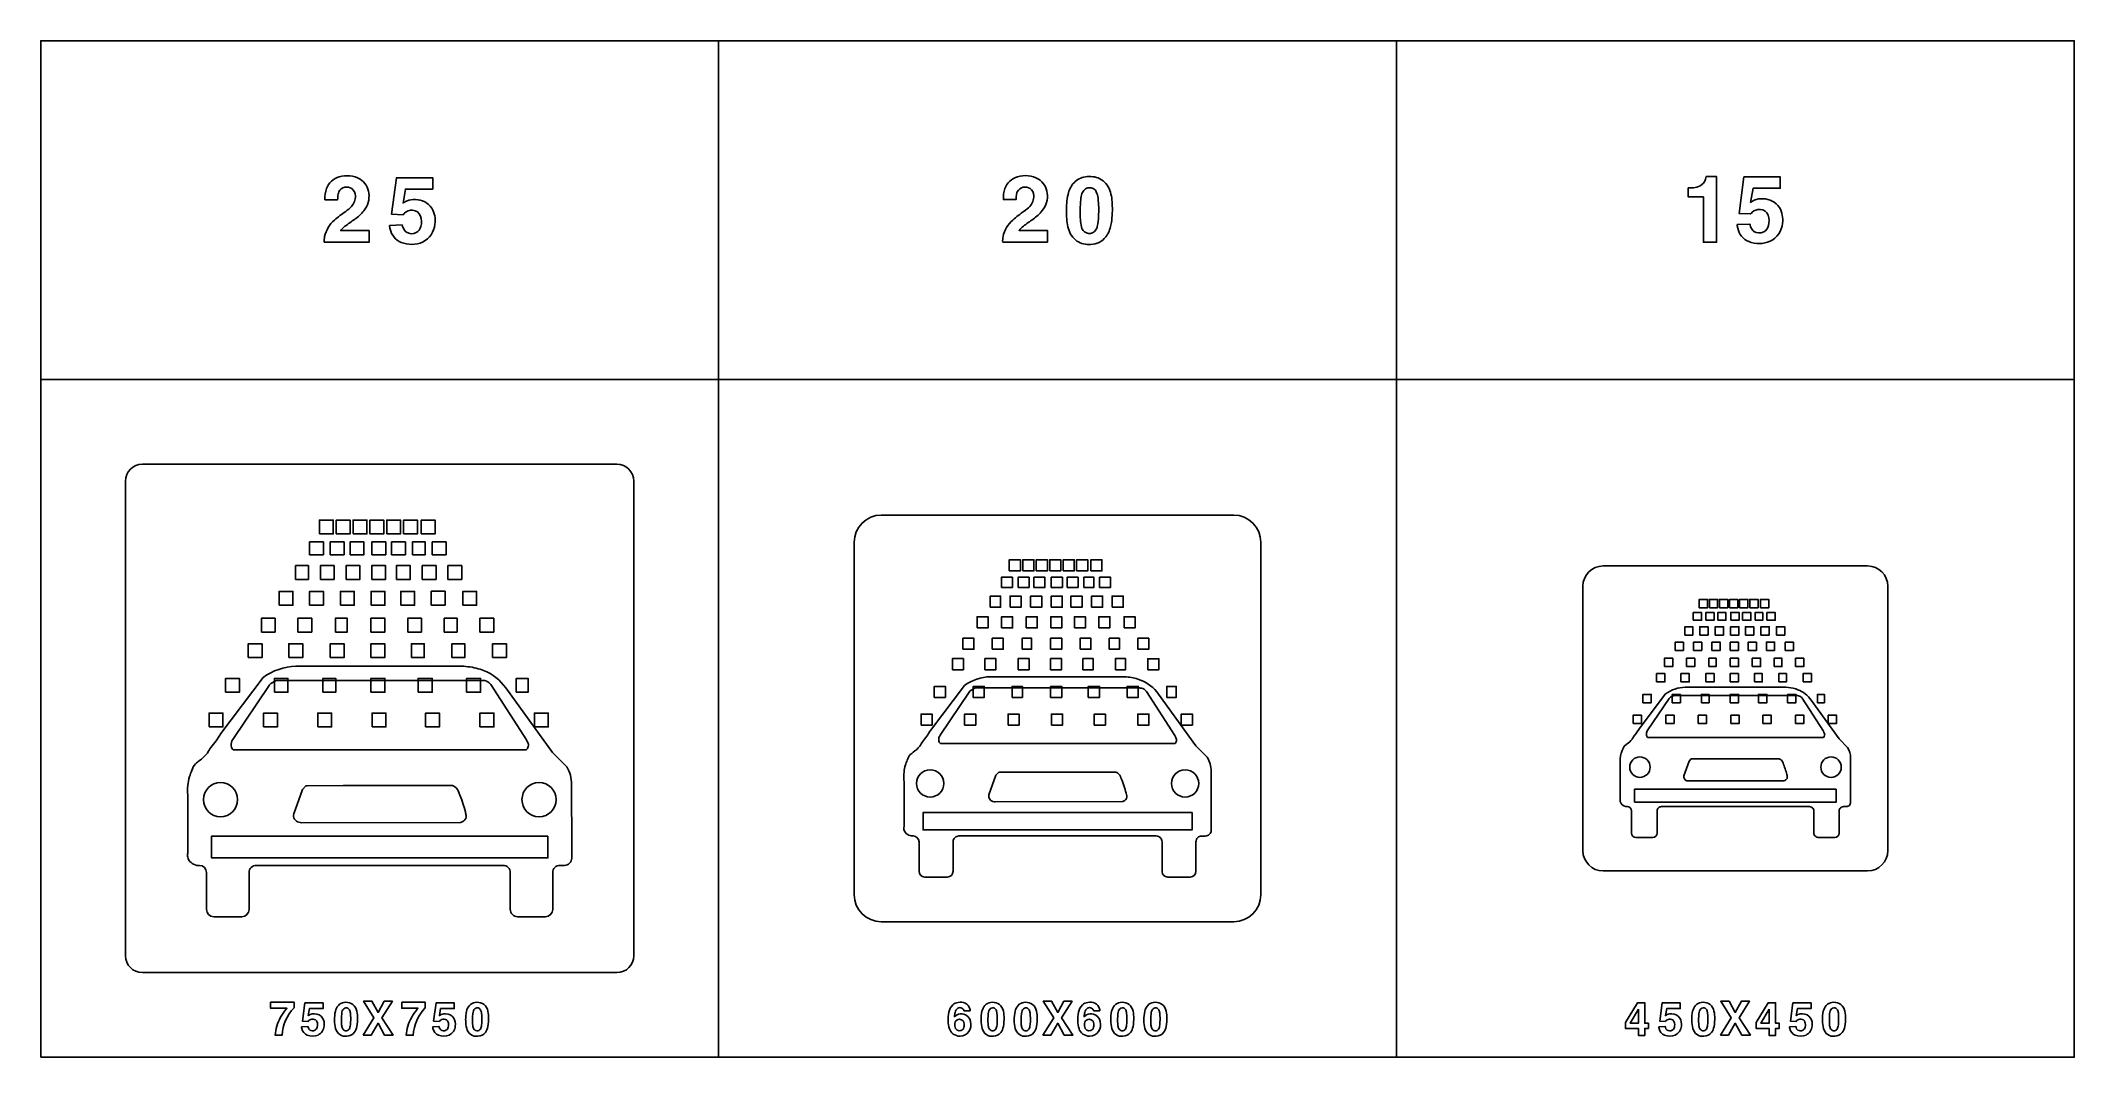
# Model space of a CAD drawing. Extents: x 0 to 3000, y 0 to 1500.
import ezdxf

# ---------------------------------------------------------------- set-up
doc = ezdxf.new("R2010")
doc.units = 0
doc.header["$MEASUREMENT"] = 0

msp = doc.modelspace()

# ---------------------------------------------------------------- linework, layer by layer
for points in [[(0.0003, 1000), (1000, 1000), (1000, 1500), (0.0003, 1500)], [(1000, 1000), (2000, 1000), (2000, 1500), (1000, 1500)], [(2000, 1000), (3000, 1000), (3000, 1500), (2000, 1500)], [(0.0001, 0.0001), (1000, 0.0001), (1000, 1000), (0.0001, 1000)], [(1000, 0.0001), (2000, 0.0001), (2000, 1000), (1000, 1000)], [(2000, 0.0001), (3000, 0.0001), (3000, 1000), (2000, 1000)], [(411.152, 772.18), (411.152, 792.574), (431.542, 792.574), (431.542, 772.18)], [(436.029, 772.18), (436.029, 792.574), (456.416, 792.574), (456.416, 772.18)], [(460.906, 772.18), (460.906, 792.574), (481.297, 792.574), (481.297, 772.18)], [(485.591, 772.18), (485.591, 792.574), (505.981, 792.574), (505.981, 772.18)], [(510.493, 772.18), (510.493, 792.574), (530.884, 792.574), (530.884, 772.18)], [(535.274, 772.18), (535.274, 792.574), (555.665, 792.574), (555.665, 772.18)], [(561.491, 772.18), (561.491, 792.574), (581.877, 792.574), (581.877, 772.18)], [(396.597, 741.565), (396.597, 760.509), (416.984, 760.509), (416.984, 741.565)], [(427.267, 741.532), (427.267, 760.476), (447.654, 760.476), (447.654, 741.532)], [(456.446, 741.574), (456.446, 760.518), (476.834, 760.518), (476.834, 741.574)], [(488.567, 741.596), (488.567, 760.539), (508.955, 760.539), (508.955, 741.596)], [(517.687, 741.541), (517.687, 760.484), (538.074, 760.484), (538.074, 741.541)], [(548.273, 741.541), (548.273, 760.484), (567.204, 760.484), (567.204, 741.541)], [(577.547, 741.563), (577.547, 760.506), (597.984, 760.506), (597.984, 741.563)], [(376.006, 705.088), (376.006, 725.623), (395.011, 725.623), (395.011, 705.088)], [(412.591, 705.117), (412.591, 725.652), (432.87, 725.652), (432.87, 705.117)], [(450.493, 705.117), (450.493, 725.652), (470.888, 725.652), (470.888, 705.117)], [(488.374, 705.112), (488.374, 725.647), (508.769, 725.647), (508.769, 705.112)], [(524.866, 705.062), (524.866, 725.597), (545.261, 725.597), (545.261, 705.062)], [(562.798, 705.062), (562.798, 725.597), (583.193, 725.597), (583.193, 705.062)], [(600.774, 705.062), (600.774, 725.597), (621.169, 725.597), (621.169, 705.062)], [(1428.92, 717.744), (1428.92, 734.059), (1445.23, 734.059), (1445.23, 717.744)], [(1448.82, 717.744), (1448.82, 734.059), (1465.13, 734.059), (1465.13, 717.744)], [(1468.73, 717.744), (1468.73, 734.059), (1485.04, 734.059), (1485.04, 717.744)], [(1488.47, 717.744), (1488.47, 734.059), (1504.79, 734.059), (1504.79, 717.744)], [(1508.39, 717.744), (1508.39, 734.059), (1524.71, 734.059), (1524.71, 717.744)], [(1528.22, 717.744), (1528.22, 734.059), (1544.53, 734.059), (1544.53, 717.744)], [(1549.19, 717.744), (1549.19, 734.059), (1565.5, 734.059), (1565.5, 717.744)], [(1417.28, 693.251), (1417.28, 708.406), (1433.59, 708.406), (1433.59, 693.251)], [(1441.81, 693.225), (1441.81, 708.38), (1458.12, 708.38), (1458.12, 693.225)], [(1465.16, 693.258), (1465.16, 708.413), (1481.47, 708.413), (1481.47, 693.258)], [(1490.85, 693.275), (1490.85, 708.43), (1507.16, 708.43), (1507.16, 693.275)], [(1514.15, 693.231), (1514.15, 708.386), (1530.46, 708.386), (1530.46, 693.231)], [(1538.62, 693.233), (1538.62, 708.387), (1553.76, 708.387), (1553.76, 693.233)], [(1562.04, 693.249), (1562.04, 708.404), (1578.39, 708.404), (1578.39, 693.249)], [(351.683, 667.107), (351.683, 687.462), (372.028, 687.462), (372.028, 667.107)], [(396.784, 667.107), (396.784, 687.462), (417.128, 687.462), (417.128, 667.107)], [(442.29, 667.107), (442.29, 687.462), (462.63, 687.462), (462.63, 667.107)], [(487.441, 667.107), (487.441, 687.462), (507.785, 687.462), (507.785, 667.107)], [(531.244, 667.107), (531.244, 687.462), (551.584, 687.462), (551.584, 667.107)], [(576.193, 667.27), (576.193, 687.625), (596.534, 687.625), (596.534, 667.27)], [(622.767, 667.107), (622.767, 687.462), (643.112, 687.462), (643.112, 667.107)], [(1400.8, 664.071), (1400.8, 680.499), (1416.01, 680.499), (1416.01, 664.071)], [(1430.07, 664.094), (1430.07, 680.522), (1446.3, 680.522), (1446.3, 664.094)], [(1460.4, 664.094), (1460.4, 680.522), (1476.71, 680.522), (1476.71, 664.094)], [(1490.7, 664.089), (1490.7, 680.517), (1507.02, 680.517), (1507.02, 664.089)], [(1519.89, 664.049), (1519.89, 680.477), (1536.21, 680.477), (1536.21, 664.049)], [(1550.24, 664.049), (1550.24, 680.477), (1566.55, 680.477), (1566.55, 664.049)], [(1580.62, 664.049), (1580.62, 680.477), (1596.94, 680.477), (1596.94, 664.049)], [(2446.69, 663.308), (2446.69, 675.544), (2458.93, 675.544), (2458.93, 663.308)], [(2461.62, 663.308), (2461.62, 675.544), (2473.85, 675.544), (2473.85, 663.308)], [(2476.54, 663.308), (2476.54, 675.544), (2488.78, 675.544), (2488.78, 663.308)], [(2491.35, 663.308), (2491.35, 675.544), (2503.59, 675.544), (2503.59, 663.308)], [(2506.3, 663.308), (2506.3, 675.544), (2518.53, 675.544), (2518.53, 663.308)], [(2521.16, 663.308), (2521.16, 675.544), (2533.4, 675.544), (2533.4, 663.308)], [(2536.89, 663.308), (2536.89, 675.544), (2549.13, 675.544), (2549.13, 663.308)], [(325.555, 627.505), (325.555, 647.86), (345.912, 647.86), (345.912, 627.505)], [(379.578, 627.505), (379.578, 647.86), (399.935, 647.86), (399.935, 627.505)], [(434.831, 627.505), (434.831, 647.86), (452.363, 647.86), (452.363, 627.505)], [(487.253, 627.505), (487.253, 647.86), (507.887, 647.86), (507.887, 627.505)], [(541.494, 627.505), (541.494, 647.86), (561.75, 647.86), (561.75, 627.505)], [(595.323, 627.505), (595.323, 647.86), (614.273, 647.86), (614.273, 627.505)], [(647.933, 627.505), (647.933, 647.86), (668.278, 647.86), (668.278, 627.505)], [(1381.35, 633.685), (1381.35, 649.969), (1397.62, 649.969), (1397.62, 633.685)], [(1417.43, 633.685), (1417.43, 649.969), (1433.7, 649.969), (1433.7, 633.685)], [(1453.83, 633.685), (1453.83, 649.969), (1470.1, 649.969), (1470.1, 633.685)], [(1489.95, 633.685), (1489.95, 649.969), (1506.23, 649.969), (1506.23, 633.685)], [(1525, 633.685), (1525, 649.969), (1541.27, 649.969), (1541.27, 633.685)], [(1560.95, 633.816), (1560.95, 650.1), (1577.23, 650.1), (1577.23, 633.816)], [(1598.21, 633.685), (1598.21, 649.969), (1614.49, 649.969), (1614.49, 633.685)], [(2425.6, 623.053), (2425.6, 635.374), (2437.01, 635.374), (2437.01, 623.053)], [(2437.96, 644.938), (2437.96, 656.305), (2450.19, 656.305), (2450.19, 644.938)], [(2447.55, 623.071), (2447.55, 635.392), (2459.72, 635.392), (2459.72, 623.071)], [(2456.36, 644.919), (2456.36, 656.285), (2468.59, 656.285), (2468.59, 644.919)], [(2470.3, 623.071), (2470.3, 635.392), (2482.53, 635.392), (2482.53, 623.071)], [(2473.87, 644.943), (2473.87, 656.309), (2486.1, 656.309), (2486.1, 644.943)], [(2493.02, 623.067), (2493.02, 635.388), (2505.26, 635.388), (2505.26, 623.067)], [(2493.14, 644.957), (2493.14, 656.323), (2505.37, 656.323), (2505.37, 644.957)], [(2510.61, 644.924), (2510.61, 656.29), (2522.84, 656.29), (2522.84, 644.924)], [(2514.92, 623.037), (2514.92, 635.358), (2527.16, 635.358), (2527.16, 623.037)], [(2528.96, 644.924), (2528.96, 656.291), (2540.32, 656.291), (2540.32, 644.924)], [(2537.68, 623.037), (2537.68, 635.358), (2549.92, 635.358), (2549.92, 623.037)], [(2546.53, 644.937), (2546.53, 656.303), (2558.79, 656.303), (2558.79, 644.937)], [(2560.46, 623.037), (2560.46, 635.358), (2572.7, 635.358), (2572.7, 623.037)], [(306.092, 589.795), (306.092, 610.266), (326.621, 610.266), (326.621, 589.795)], [(366.034, 589.795), (366.034, 610.266), (386.562, 610.266), (386.562, 589.795)], [(427.224, 589.795), (427.224, 610.266), (447.595, 610.266), (447.595, 589.795)], [(487.15, 589.837), (487.15, 610.308), (507.52, 610.308), (507.52, 589.837)], [(546.97, 589.837), (546.97, 610.308), (565.951, 610.308), (565.951, 589.837)], [(606.683, 589.837), (606.683, 610.308), (625.664, 610.308), (625.664, 589.837)], [(666.546, 589.764), (666.546, 610.235), (686.966, 610.235), (686.966, 589.764)], [(1360.44, 602.004), (1360.44, 618.288), (1376.73, 618.288), (1376.73, 602.004)], [(1403.66, 602.004), (1403.66, 618.288), (1419.95, 618.288), (1419.95, 602.004)], [(1447.86, 602.003), (1447.86, 618.287), (1461.89, 618.287), (1461.89, 602.003)], [(1489.8, 602.003), (1489.8, 618.287), (1506.31, 618.287), (1506.31, 602.003)], [(1533.2, 602.003), (1533.2, 618.287), (1549.4, 618.287), (1549.4, 602.003)], [(1576.26, 602.003), (1576.26, 618.287), (1591.42, 618.287), (1591.42, 602.003)], [(1618.35, 602.004), (1618.35, 618.288), (1634.62, 618.288), (1634.62, 602.004)], [(2411.01, 600.264), (2411.01, 612.477), (2423.22, 612.477), (2423.22, 600.264)], [(2438.07, 600.264), (2438.07, 612.477), (2450.28, 612.477), (2450.28, 600.264)], [(2465.37, 600.264), (2465.37, 612.477), (2477.58, 612.477), (2477.58, 600.264)], [(2492.46, 600.264), (2492.46, 612.477), (2504.67, 612.477), (2504.67, 600.264)], [(2518.75, 600.264), (2518.75, 612.477), (2530.95, 612.477), (2530.95, 600.264)], [(2545.72, 600.362), (2545.72, 612.575), (2557.92, 612.575), (2557.92, 600.362)], [(2573.66, 600.264), (2573.66, 612.477), (2585.87, 612.477), (2585.87, 600.264)], [(1344.87, 571.835), (1344.87, 588.212), (1361.3, 588.212), (1361.3, 571.835)], [(1392.83, 571.835), (1392.83, 588.212), (1409.25, 588.212), (1409.25, 571.835)], [(1441.78, 571.835), (1441.78, 588.212), (1458.07, 588.212), (1458.07, 571.835)], [(1489.72, 571.868), (1489.72, 588.245), (1506.02, 588.245), (1506.02, 571.868)], [(1537.57, 571.868), (1537.57, 588.245), (1552.76, 588.245), (1552.76, 571.868)], [(1585.35, 571.868), (1585.35, 588.245), (1600.53, 588.245), (1600.53, 571.868)], [(1633.24, 571.81), (1633.24, 588.187), (1649.57, 588.187), (1649.57, 571.81)], [(2395.33, 576.503), (2395.33, 588.716), (2407.55, 588.716), (2407.55, 576.503)], [(2427.75, 576.503), (2427.75, 588.716), (2439.96, 588.716), (2439.96, 576.503)], [(2460.9, 576.503), (2460.9, 588.716), (2471.42, 588.716), (2471.42, 576.503)], [(2492.35, 576.503), (2492.35, 588.716), (2504.73, 588.716), (2504.73, 576.503)], [(2524.9, 576.503), (2524.9, 588.716), (2537.05, 588.716), (2537.05, 576.503)], [(2557.19, 576.503), (2557.19, 588.716), (2568.56, 588.716), (2568.56, 576.503)], [(2588.76, 576.503), (2588.76, 588.716), (2600.97, 588.716), (2600.97, 576.503)], [(272.77, 538.638), (272.77, 559.028), (293.242, 559.028), (293.242, 538.638)], [(344.733, 538.638), (344.733, 559.028), (364.815, 559.028), (364.815, 538.638)], [(416.284, 538.638), (416.284, 559.028), (435.23, 559.028), (435.23, 538.638)], [(487.199, 538.638), (487.199, 559.028), (507.942, 559.028), (507.942, 538.638)], [(556.816, 538.749), (556.816, 559.139), (577.559, 559.139), (577.559, 538.749)], [(628.25, 538.749), (628.25, 559.139), (648.993, 559.139), (648.993, 538.749)], [(701.491, 538.749), (701.491, 559.139), (718.979, 559.139), (718.979, 538.749)], [(1318.22, 530.909), (1318.22, 547.221), (1334.59, 547.221), (1334.59, 530.909)], [(1375.79, 530.909), (1375.79, 547.221), (1391.85, 547.221), (1391.85, 530.909)], [(1433.03, 530.909), (1433.03, 547.221), (1448.18, 547.221), (1448.18, 530.909)], [(1489.76, 530.909), (1489.76, 547.221), (1506.35, 547.221), (1506.35, 530.909)], [(1545.45, 530.997), (1545.45, 547.31), (1562.05, 547.31), (1562.05, 530.997)], [(1602.6, 530.997), (1602.6, 547.31), (1619.19, 547.31), (1619.19, 530.997)], [(1661.19, 530.997), (1661.19, 547.31), (1675.18, 547.31), (1675.18, 530.997)], [(2383.66, 553.877), (2383.66, 566.16), (2395.97, 566.16), (2395.97, 553.877)], [(2419.62, 553.877), (2419.62, 566.16), (2431.94, 566.16), (2431.94, 553.877)], [(2456.33, 553.877), (2456.33, 566.16), (2468.56, 566.16), (2468.56, 553.877)], [(2492.29, 553.901), (2492.29, 566.184), (2504.51, 566.184), (2504.51, 553.901)], [(2528.18, 553.901), (2528.18, 566.184), (2539.57, 566.184), (2539.57, 553.901)], [(2564.01, 553.901), (2564.01, 566.184), (2575.4, 566.184), (2575.4, 553.901)], [(2599.93, 553.857), (2599.93, 566.14), (2612.18, 566.14), (2612.18, 553.857)], [(2363.66, 523.181), (2363.66, 535.416), (2375.95, 535.416), (2375.95, 523.181)], [(2406.84, 523.181), (2406.84, 535.416), (2418.89, 535.416), (2418.89, 523.181)], [(2449.77, 523.181), (2449.77, 535.416), (2461.14, 535.416), (2461.14, 523.181)], [(2492.32, 523.181), (2492.32, 535.416), (2504.77, 535.416), (2504.77, 523.181)], [(2534.09, 523.248), (2534.09, 535.482), (2546.54, 535.482), (2546.54, 523.248)], [(2576.95, 523.248), (2576.95, 535.482), (2589.4, 535.482), (2589.4, 523.248)], [(2620.89, 523.248), (2620.89, 535.482), (2631.39, 535.482), (2631.39, 523.248)], [(248.395, 487.608), (248.395, 507.999), (268.867, 507.999), (268.867, 487.608)], [(328.762, 487.608), (328.762, 507.999), (349.234, 507.999), (349.234, 487.608)], [(408.733, 487.608), (408.733, 507.999), (429.205, 507.999), (429.205, 487.608)], [(488.893, 487.608), (488.893, 507.999), (509.365, 507.999), (509.365, 487.608)], [(567.737, 487.608), (567.737, 507.999), (588.209, 507.999), (588.209, 487.608)], [(648.059, 487.608), (648.059, 507.999), (668.531, 507.999), (668.531, 487.608)], [(728.278, 487.608), (728.278, 507.999), (748.75, 507.999), (748.75, 487.608)], [(1298.72, 490.085), (1298.72, 506.398), (1315.09, 506.398), (1315.09, 490.085)], [(1363.01, 490.085), (1363.01, 506.398), (1379.39, 506.398), (1379.39, 490.085)], [(1426.99, 490.085), (1426.99, 506.398), (1443.36, 506.398), (1443.36, 490.085)], [(1491.12, 490.085), (1491.12, 506.398), (1507.49, 506.398), (1507.49, 490.085)], [(1554.19, 490.085), (1554.19, 506.398), (1570.57, 506.398), (1570.57, 490.085)], [(1618.45, 490.085), (1618.45, 506.398), (1634.83, 506.398), (1634.83, 490.085)], [(1682.62, 490.085), (1682.62, 506.398), (1699, 506.398), (1699, 490.085)], [(2349.04, 492.564), (2349.04, 504.799), (2361.32, 504.799), (2361.32, 492.564)], [(2397.26, 492.564), (2397.26, 504.799), (2409.54, 504.799), (2409.54, 492.564)], [(2445.24, 492.564), (2445.24, 504.799), (2457.52, 504.799), (2457.52, 492.564)], [(2493.34, 492.564), (2493.34, 504.799), (2505.62, 504.799), (2505.62, 492.564)], [(2540.64, 492.564), (2540.64, 504.799), (2552.93, 504.799), (2552.93, 492.564)], [(2588.84, 492.564), (2588.84, 504.799), (2601.12, 504.799), (2601.12, 492.564)], [(2636.97, 492.564), (2636.97, 504.799), (2649.25, 504.799), (2649.25, 492.564)], [(2648.9, 395.826), (2648.9, 376.565), (2351.23, 376.565), (2351.23, 395.826)], [(1698.53, 361.101), (1698.53, 335.42), (1301.64, 335.42), (1301.64, 361.101)], [(748.158, 326.377), (748.158, 294.275), (252.053, 294.275), (252.053, 326.377)], [(475.714, 32.7948), (491.716, 58.3477), (476.393, 82.7948), (488.628, 82.7948), (497.632, 66.2466), (506.826, 82.7948), (518.848, 82.7948), (503.335, 58.3477), (519.93, 32.7948), (507.277, 32.7948), (497.632, 50.2908), (487.625, 32.7948)], [(1478.42, 32.7948), (1494.42, 58.3477), (1479.1, 82.7948), (1491.33, 82.7948), (1500.34, 66.2466), (1509.53, 82.7948), (1521.55, 82.7948), (1506.04, 58.3477), (1522.64, 32.7948), (1509.98, 32.7948), (1500.34, 50.2908), (1490.33, 32.7948)], [(2337.67, 51.2623), (2355.75, 80.5514), (2366.36, 80.5514), (2366.36, 50.3066), (2371.76, 50.3066), (2371.76, 42.7), (2366.36, 42.7), (2366.36, 32.2497), (2356.86, 32.2497), (2356.86, 42.7), (2337.67, 42.7)], [(2356.86, 70.82), (2344.86, 50.3066), (2356.86, 50.3066)], [(2477.84, 32.7948), (2493.84, 58.3477), (2478.52, 82.7948), (2490.76, 82.7948), (2499.76, 66.2466), (2508.95, 82.7948), (2520.98, 82.7948), (2505.46, 58.3477), (2522.06, 32.7948), (2509.41, 32.7948), (2499.76, 50.2908), (2489.75, 32.7948)], [(2530.52, 51.2624), (2548.6, 80.5515), (2559.21, 80.5515), (2559.21, 50.3066), (2564.61, 50.3066), (2564.61, 42.7), (2559.21, 42.7), (2559.21, 32.2498), (2549.71, 32.2498), (2549.71, 42.7), (2530.52, 42.7)], [(2549.71, 70.8201), (2537.71, 50.3066), (2549.71, 50.3066)]]:
    msp.add_lwpolyline(points, close=True)
for points in [[(418.422, 1202.63, -0.0640343), (418.928, 1211.01, -0.161687), (433.256, 1235.22, -0.0283718), (449.985, 1248.18, 0.0545111), (458.342, 1255.35, 0.192461), (464.329, 1271.16, 0.234238), (458.895, 1281.72, 0.196223), (448.769, 1283.63, 0.252425), (440.001, 1276.76, 0.0856617), (438.343, 1269.95, 0.0202329), (438.058, 1265.27), (419.402, 1265.27, -0.0983795), (421.819, 1281.8, -0.245047), (440.286, 1299.05, -0.207102), (471.075, 1295.71, -0.233443), (484.06, 1274.78, -0.20961), (476.793, 1249.11, -0.0785124), (463.223, 1236.52, 0.0107372), (448.895, 1226.2, 0.0665092), (442.545, 1219.79), (484.344, 1219.79), (484.344, 1202.63)], [(514.481, 1227.42), (533.264, 1228.13, 0.0452719), (535.823, 1221.64, 0.0567733), (537.719, 1218.89, 0.070207), (539.488, 1217.5, 0.264984), (553.895, 1216.74, 0.20748), (560.862, 1225.98, 0.147389), (560.404, 1241.2, 0.308532), (548.651, 1249.76, 0.215743), (536.74, 1245.67, 0.028781), (534.591, 1243.17), (517.546, 1243.98), (524.67, 1297.85), (578.286, 1297.85), (578.286, 1281.1), (538.114, 1281.1), (534.528, 1260.29, -0.0211252), (539.694, 1263.31, -0.121371), (553.026, 1265.65, -0.244671), (576.943, 1252.87, -0.173069), (581.572, 1229.22, -0.256779), (563.5, 1202.82, -0.199585), (531.684, 1202.4, -0.245625), (515.571, 1221.95, -0.0170062)], [(1419.16, 1202.77, -0.0640343), (1419.66, 1211.15, -0.161687), (1433.99, 1235.37, -0.0283718), (1450.72, 1248.32, 0.0545111), (1459.08, 1255.49, 0.192461), (1465.07, 1271.31, 0.234238), (1459.63, 1281.86, 0.196223), (1449.5, 1283.77, 0.252425), (1440.74, 1276.9, 0.0856617), (1439.08, 1270.09, 0.0202329), (1438.79, 1265.41), (1420.14, 1265.41, -0.0983795), (1422.55, 1281.94, -0.245047), (1441.02, 1299.19, -0.207102), (1471.81, 1295.86, -0.233443), (1484.8, 1274.92, -0.20961), (1477.53, 1249.25, -0.0785124), (1463.96, 1236.66, 0.0107372), (1449.63, 1226.34, 0.0665092), (1443.28, 1219.93), (1485.08, 1219.93), (1485.08, 1202.77)], [(1513.14, 1247.83, -0.0563084), (1515.56, 1272.96, -0.130301), (1524.44, 1290.48, -0.174843), (1541.17, 1299.05, -0.147552), (1562.41, 1296.39, -0.192146), (1577.14, 1279.13, -0.0833996), (1580.83, 1256.31, -0.0545507), (1578.83, 1228, -0.116773), (1571.2, 1210.37, -0.221099), (1549.25, 1199.3, -0.162564), (1528.67, 1204.31, -0.174743), (1516.16, 1222.47, -0.0640867), (1513.17, 1245.95)], [(2430.38, 1282.79), (2435.62, 1282.79, 0.0261527), (2438.02, 1283.06, 0.0824327), (2447.96, 1285.95, 0.211118), (2455.97, 1295.44, 0.0230957), (2457.03, 1299.41), (2472.27, 1299.41), (2472.27, 1202.61), (2452.82, 1202.61), (2452.82, 1269.42), (2430.38, 1269.42)], [(2502.41, 1228.59), (2521.19, 1229.3, 0.0452719), (2523.75, 1222.8, 0.0567733), (2525.65, 1220.06, 0.070207), (2527.41, 1218.67, 0.264984), (2541.82, 1217.91, 0.20748), (2548.79, 1227.15, 0.147389), (2548.33, 1242.36, 0.308532), (2536.58, 1250.92, 0.215743), (2524.67, 1246.83, 0.028781), (2522.52, 1244.34), (2505.47, 1245.14), (2512.6, 1299.01), (2566.21, 1299.01), (2566.21, 1282.27), (2526.04, 1282.27), (2522.45, 1261.46, -0.0211252), (2527.62, 1264.48, -0.121371), (2540.95, 1266.82, -0.244671), (2564.87, 1254.04, -0.173069), (2569.5, 1230.39, -0.256779), (2551.43, 1203.99, -0.199585), (2519.61, 1203.56, -0.245625), (2503.5, 1223.12, -0.0170062)], [(1533.69, 1235.62, 0.0124589), (1533.9, 1233.09, 0.0668192), (1536.14, 1222.93, 0.615362), (1556.51, 1220.69, 0.0726881), (1558.69, 1225.9, 0.0588562), (1560.57, 1240.82, 0.0389037), (1559.92, 1267.61, 0.084671), (1557.28, 1276.95, 0.156013), (1552.7, 1281.81, 0.143208), (1546.41, 1283, 0.172584), (1540.11, 1280.52, 0.132565), (1536.13, 1274.29, 0.0498315), (1534.31, 1265.6, 0.0368731)], [(150, 125), (850, 125, 0.414213), (875, 150), (875, 850, 0.414213), (850, 875), (150, 875, 0.414213), (125, 850), (125, 150, 0.414213)], [(1240, 200), (1760, 200, 0.414213), (1800, 240), (1800, 760, 0.414213), (1760, 800), (1240, 800, 0.414213), (1200, 760), (1200, 240, 0.414213)], [(2305, 275), (2695, 275, 0.414213), (2725, 305), (2725, 695, 0.414213), (2695, 725), (2305, 725, 0.414213), (2275, 695), (2275, 305, 0.414213)], [(744.621, 207.426), (717.279, 207.426), (708.364, 207.426), (703.459, 207.426, -0.414604), (692.732, 218.371), (692.732, 232.176), (692.732, 235.841), (692.732, 263.473), (692.741, 272.498, 0.414527), (682.014, 283.214), (321.709, 283.219), (318.197, 283.219, 0.414362), (307.482, 272.505), (307.482, 218.12, -0.413821), (296.785, 207.426), (255.368, 207.426, -0.413794), (244.675, 218.12), (244.675, 265.455), (244.653, 272.526, 0.413544), (233.939, 283.219), (230.189, 283.219, -0.284457), (216.859, 295.433, -0.0674149), (216.964, 301.219), (217.01, 347.141, 0.00587343), (216.922, 387.212, -0.0900184), (219.475, 414.383, 0.00982742), (222.752, 422.976, -0.106661), (228.557, 433.219, -0.0215588), (233.872, 437.569, 0.07943), (245.892, 448.927, -0.0192835), (251.124, 457.005, 0.026277), (265.906, 477.79), (328.309, 560.57, -0.149666), (376.414, 576.919), (624.152, 576.897, -0.0606492), (648.239, 572.505, -0.150635), (682.951, 549.083), (686.421, 544.926), (754.813, 449.698), (775.973, 428.612, -0.139959), (783.214, 402.576), (783.352, 307.488), (783.36, 293.863, -0.415333), (772.6, 283.15), (766.075, 283.178, 0.415885), (755.314, 272.451), (755.335, 218.12, -0.413884)], [(284.161, 453.501, -0.220734), (281.1, 459.62, -0.157469), (283.35, 469.171), (337.045, 548.708, -0.111473), (340.522, 551.982), (345.162, 554.709, -0.133356), (350.452, 556.156), (643.961, 556.153), (646.188, 556.164), (651.181, 556.187), (652.491, 556.073, -0.196128), (661.839, 552.387, -0.0128386), (664.257, 549.94), (716.52, 468.342, -0.0174061), (719.12, 463.255, -0.170914), (719.288, 458.581, -0.150275), (716.367, 453.501)], [(1695.7, 265.941), (1673.82, 265.941), (1666.69, 265.941), (1662.77, 265.941, -0.414604), (1654.19, 274.697), (1654.19, 285.741), (1654.19, 288.672), (1654.19, 310.778), (1654.19, 317.998, 0.414527), (1645.61, 326.571), (1357.37, 326.575), (1354.56, 326.575, 0.414362), (1345.99, 318.004), (1345.99, 274.496, -0.413821), (1337.43, 265.941), (1304.29, 265.941, -0.413794), (1295.74, 274.496), (1295.74, 312.364), (1295.72, 318.021, 0.413544), (1287.15, 326.575), (1284.15, 326.575, -0.284457), (1273.49, 336.346, -0.0674149), (1273.57, 340.975), (1273.61, 377.713, 0.00587343), (1273.54, 409.769, -0.0900184), (1275.58, 431.507, 0.00982742), (1278.2, 438.381, -0.106661), (1282.85, 446.575, -0.0215588), (1287.1, 450.055, 0.07943), (1296.71, 459.141, -0.0192835), (1300.9, 465.604, 0.026277), (1312.73, 482.232), (1362.65, 548.456, -0.149666), (1401.13, 561.536), (1599.32, 561.518, -0.0606492), (1618.59, 558.004, -0.150635), (1646.36, 539.267), (1649.14, 535.941), (1703.85, 459.758), (1720.78, 442.89, -0.139959), (1726.57, 422.061), (1726.68, 345.99), (1726.69, 335.091, -0.415333), (1718.08, 326.52), (1712.86, 326.543, 0.415885), (1704.25, 317.96), (1704.27, 274.496, -0.413884)], [(1327.33, 462.8, -0.220734), (1324.88, 467.696, -0.157469), (1326.68, 475.336), (1369.64, 538.967, -0.111473), (1372.42, 541.586), (1376.13, 543.767, -0.133356), (1380.36, 544.925), (1615.17, 544.922), (1616.95, 544.931), (1620.95, 544.95), (1621.99, 544.858, -0.196128), (1629.47, 541.909, -0.0128386), (1631.41, 539.952), (1673.22, 474.673, -0.0174061), (1675.3, 470.604, -0.170914), (1675.43, 466.865, -0.150275), (1673.09, 462.8)], [(2646.77, 324.456), (2630.37, 324.456), (2625.02, 324.456), (2622.08, 324.456, -0.414604), (2615.64, 331.023), (2615.64, 339.306), (2615.64, 341.504), (2615.64, 358.084), (2615.64, 363.499, 0.414527), (2609.21, 369.928), (2393.03, 369.932), (2390.92, 369.932, 0.414362), (2384.49, 363.503), (2384.49, 330.872, -0.413821), (2378.07, 324.456), (2353.22, 324.456, -0.413794), (2346.8, 330.872), (2346.8, 359.273), (2346.79, 363.516, 0.413544), (2340.36, 369.932), (2338.11, 369.932, -0.284457), (2330.12, 377.26, -0.0674149), (2330.18, 380.731), (2330.21, 408.285, 0.00587343), (2330.15, 432.327, -0.0900184), (2331.69, 448.63, 0.00982742), (2333.65, 453.786, -0.106661), (2337.13, 459.932, -0.0215588), (2340.32, 462.541, 0.07943), (2347.54, 469.356, -0.0192835), (2350.67, 474.203, 0.026277), (2359.54, 486.674), (2396.99, 536.342, -0.149666), (2425.85, 546.152), (2574.49, 546.138, -0.0606492), (2588.94, 543.503, -0.150635), (2609.77, 529.45), (2611.85, 526.956), (2652.89, 469.819), (2665.58, 457.167, -0.139959), (2669.93, 441.546), (2670.01, 384.493), (2670.02, 376.318, -0.415333), (2663.56, 369.89), (2659.65, 369.907, 0.415885), (2653.19, 363.47), (2653.2, 330.872, -0.413884)], [(2370.5, 472.1, -0.220734), (2368.66, 475.772, -0.157469), (2370.01, 481.502), (2402.23, 529.225, -0.111473), (2404.31, 531.189), (2407.1, 532.825, -0.133356), (2410.27, 533.693), (2586.38, 533.692), (2587.71, 533.698), (2590.71, 533.712), (2591.49, 533.644, -0.196128), (2597.1, 531.432, -0.0128386), (2598.55, 529.964), (2629.91, 481.005, -0.0174061), (2631.47, 477.953, -0.170914), (2631.57, 475.148, -0.150275), (2629.82, 472.1)], [(1292.12, 404.191, -1), (1332.41, 404.191, -1)], [(1586, 420.774, -0.0514187), (1588.82, 419.375, -0.142173), (1593.67, 412.414, -0.0308627), (1601.28, 389.586, -0.0119384), (1602.1, 385.611, -0.286825), (1599.21, 379.133, -0.0878665), (1595.52, 377.255), (1408.22, 376.961, -0.0307181), (1404.74, 377.473, -0.410912), (1398.62, 387.346), (1409.12, 416.132), (1412.74, 420.293), (1414.37, 420.534), (1457.09, 420.774)], [(1668.02, 404.19, -1), (1708.31, 404.19, -1)], [(2344.09, 428.143, -1), (2374.3, 428.143, -1)], [(2564.5, 440.581, -0.0514187), (2566.61, 439.531, -0.142173), (2570.25, 434.311, -0.0308627), (2575.96, 417.19, -0.0119384), (2576.58, 414.208, -0.286825), (2574.41, 409.35, -0.0878665), (2571.64, 407.941), (2431.17, 407.721, -0.0307181), (2428.56, 408.105, -0.410912), (2423.97, 415.509), (2431.84, 437.099), (2434.56, 440.22), (2435.78, 440.4), (2467.82, 440.581)], [(2626.02, 428.143, -1), (2656.23, 428.143, -1)], [(240.15, 380.239, -1), (290.507, 380.239, -1)], [(607.5, 400.968, -0.0514187), (611.023, 399.218, -0.142173), (617.088, 390.518, -0.0308627), (626.605, 361.983, -0.0119384), (627.626, 357.014, -0.286825), (624.018, 348.917, -0.0878665), (619.394, 346.569), (385.278, 346.201, -0.0307181), (380.926, 346.842, -0.410912), (373.275, 359.182), (386.4, 395.165), (390.928, 400.366), (392.959, 400.667), (446.358, 400.968)], [(710.026, 380.238, -1), (760.383, 380.238, -1)], [(339.22, 81.2071), (373.8, 81.2071), (373.801, 73.2766, 0.17337), (356.068, 32.5973), (345.958, 32.5972, -0.0554097), (348.225, 45.8042, -0.10295), (362.158, 71.0649), (363.295, 72.4788), (339.22, 72.4788)], [(384.699, 45.1881), (394.091, 45.5436, 0.0452719), (395.371, 42.2971, 0.0567733), (396.318, 40.9227, 0.070207), (397.203, 40.2276, 0.264984), (404.407, 39.8485, 0.20748), (407.89, 44.4693, 0.147389), (407.661, 52.0759, 0.308532), (401.784, 56.3572, 0.215743), (395.829, 54.3113, 0.028781), (394.754, 53.0633), (386.232, 53.4662), (389.794, 80.4014), (416.602, 80.4014), (416.602, 72.0285), (396.516, 72.0285), (394.723, 61.6258, -0.0211252), (397.306, 63.1344, -0.121371), (403.972, 64.3034, -0.244671), (415.931, 57.9133, -0.173069), (418.245, 46.0886, -0.256779), (409.209, 32.8895, -0.199585), (393.301, 32.6763, -0.245625), (385.244, 42.4551, -0.0170062)], [(433.509, 55.3224, -0.0563084), (434.717, 67.8895, -0.130301), (439.156, 76.6494, -0.174843), (447.521, 80.9307, -0.147552), (458.145, 79.6036, -0.192146), (465.506, 70.9701, -0.0833996), (467.355, 59.5641, -0.0545507), (466.351, 45.4093, -0.116773), (462.536, 36.5941, -0.221099), (451.565, 31.057, -0.162564), (441.273, 33.561, -0.174743), (435.018, 42.6447, -0.0640867), (433.525, 54.3824)], [(443.785, 49.2166, 0.0124589), (443.888, 47.9527, 0.0668192), (445.009, 42.8737, 0.615362), (455.191, 41.7521, 0.0726881), (456.281, 44.3587, 0.0588562), (457.221, 51.8153, 0.0389037), (456.897, 65.2118, 0.084671), (455.578, 69.8801, 0.156013), (453.287, 72.3129, 0.143208), (450.143, 72.9053, 0.172584), (446.992, 71.6653, 0.132565), (445.001, 68.553, 0.0498315), (444.093, 64.2086, 0.0368731)], [(532.649, 81.2071), (567.229, 81.2071), (567.229, 73.2766, 0.17337), (549.497, 32.5973), (539.387, 32.5973, -0.0554097), (541.654, 45.8042, -0.10295), (555.587, 71.065), (556.724, 72.4788), (532.649, 72.4788)], [(578.128, 45.1882), (587.52, 45.5436, 0.0452719), (588.799, 42.2972, 0.0567733), (589.747, 40.9228, 0.070207), (590.632, 40.2277, 0.264984), (597.835, 39.8485, 0.20748), (601.319, 44.4694, 0.147389), (601.09, 52.076, 0.308532), (595.213, 56.3573, 0.215743), (589.258, 54.3114, 0.028781), (588.183, 53.0634), (579.661, 53.4662), (583.223, 80.4014), (610.031, 80.4014), (610.031, 72.0287), (589.945, 72.0287), (588.152, 61.6258, -0.0211252), (590.735, 63.1345, -0.121371), (597.401, 64.3035, -0.244671), (609.36, 57.9133, -0.173069), (611.674, 46.0887, -0.256779), (602.638, 32.8896, -0.199585), (586.73, 32.6763, -0.245625), (578.673, 42.4552, -0.0170062)], [(626.938, 55.3179, -0.0563084), (628.146, 67.8851, -0.130301), (632.585, 76.6449, -0.174843), (640.95, 80.9261, -0.147552), (651.574, 79.5992, -0.192146), (658.935, 70.9656, -0.0833996), (660.783, 59.5596, -0.0545507), (659.78, 45.4048, -0.116773), (655.965, 36.5896, -0.221099), (644.994, 31.0525, -0.162564), (634.702, 33.5565, -0.174743), (628.446, 42.6402, -0.0640867), (626.954, 54.3779)], [(637.214, 49.2121, 0.0124589), (637.317, 47.9482, 0.0668192), (638.438, 42.8692, 0.615362), (648.62, 41.7476, 0.0726881), (649.71, 44.3542, 0.0588562), (650.649, 51.8108, 0.0389037), (650.326, 65.2073, 0.084671), (649.007, 69.8756, 0.156013), (646.716, 72.3084, 0.143208), (643.572, 72.9009, 0.172584), (640.421, 71.6607, 0.132565), (638.43, 68.5486, 0.0498315), (637.522, 64.2042, 0.0368731)], [(1371.34, 68.6163), (1361.93, 68.6163, 0.0333099), (1361.27, 70.3935, 0.308433), (1356.02, 73.2924, 0.256298), (1350.45, 69.8879, 0.0718547), (1348.99, 66.207, 0.0422837), (1347.99, 59.9353, -0.0343264), (1351.75, 62.5893, -0.198215), (1361.67, 63.4977, -0.294049), (1371.76, 52.8501, -0.195966), (1369.24, 37.9053, -0.251599), (1356.47, 31.286, -0.162734), (1345.95, 34.3903, -0.142524), (1340.48, 42.1944, -0.0867955), (1338.68, 53.7031, -0.0561633), (1339.79, 66.5941, -0.143087), (1345.4, 77.2418, -0.165016), (1353.53, 81.1044, -0.137094), (1363.94, 79.8485, -0.238813), (1370.78, 71.3493, -0.0169871)], [(1387.3, 55.3224, -0.0563084), (1388.51, 67.8895, -0.130301), (1392.95, 76.6494, -0.174843), (1401.31, 80.9307, -0.147552), (1411.94, 79.6036, -0.192146), (1419.3, 70.9701, -0.0833996), (1421.15, 59.5641, -0.0545507), (1420.14, 45.4093, -0.116773), (1416.33, 36.5941, -0.221099), (1405.36, 31.057, -0.162564), (1395.07, 33.5609, -0.174743), (1388.81, 42.6447, -0.0640867), (1387.32, 54.3824)], [(1397.58, 49.2166, 0.0124589), (1397.68, 47.9527, 0.0668192), (1398.8, 42.8737, 0.615362), (1408.98, 41.7521, 0.0726881), (1410.07, 44.3587, 0.0588562), (1411.01, 51.8153, 0.0389037), (1410.69, 65.2118, 0.084671), (1409.37, 69.8801, 0.156013), (1407.08, 72.3129, 0.143208), (1403.94, 72.9053, 0.172584), (1400.78, 71.6653, 0.132565), (1398.79, 68.553, 0.0498315), (1397.88, 64.2086, 0.0368731)], [(1436.21, 55.3224, -0.0563084), (1437.42, 67.8895, -0.130301), (1441.86, 76.6494, -0.174843), (1450.23, 80.9307, -0.147552), (1460.85, 79.6036, -0.192146), (1468.21, 70.9701, -0.0833996), (1470.06, 59.5641, -0.0545507), (1469.06, 45.4093, -0.116773), (1465.24, 36.5941, -0.221099), (1454.27, 31.057, -0.162564), (1443.98, 33.561, -0.174743), (1437.72, 42.6447, -0.0640867), (1436.23, 54.3824)], [(1446.49, 49.2166, 0.0124589), (1446.59, 47.9527, 0.0668192), (1447.72, 42.8737, 0.615362), (1457.9, 41.7521, 0.0726881), (1458.99, 44.3587, 0.0588562), (1459.93, 51.8153, 0.0389037), (1459.6, 65.2118, 0.084671), (1458.28, 69.8801, 0.156013), (1455.99, 72.3129, 0.143208), (1452.85, 72.9053, 0.172584), (1449.7, 71.6653, 0.132565), (1447.71, 68.553, 0.0498315), (1446.8, 64.2086, 0.0368731)], [(1562.6, 68.6186), (1553.19, 68.6186, 0.0333099), (1552.53, 70.3958, 0.308433), (1547.28, 73.2947, 0.256298), (1541.7, 69.8903, 0.0718547), (1540.25, 66.2094, 0.0422837), (1539.25, 59.9376, -0.0343264), (1543.01, 62.5917, -0.198215), (1552.93, 63.5001, -0.294049), (1563.01, 52.8524, -0.195966), (1560.5, 37.9076, -0.251599), (1547.73, 31.2884, -0.162734), (1537.21, 34.3926, -0.142524), (1531.74, 42.1967, -0.0867955), (1529.94, 53.7054, -0.0561633), (1531.05, 66.5965, -0.143087), (1536.66, 77.2441, -0.165016), (1544.78, 81.1067, -0.137094), (1555.2, 79.8508, -0.238813), (1562.04, 71.3516, -0.0169871)], [(1578.56, 55.3224, -0.0563084), (1579.77, 67.8896, -0.130301), (1584.21, 76.6494, -0.174843), (1592.57, 80.9307, -0.147552), (1603.2, 79.6036, -0.192146), (1610.56, 70.9701, -0.0833996), (1612.41, 59.5641, -0.0545507), (1611.4, 45.4093, -0.116773), (1607.59, 36.5941, -0.221099), (1596.62, 31.057, -0.162564), (1586.32, 33.561, -0.174743), (1580.07, 42.6447, -0.0640867), (1578.58, 54.3825)], [(1588.84, 49.2166, 0.0124589), (1588.94, 47.9528, 0.0668192), (1590.06, 42.8738, 0.615362), (1600.24, 41.7521, 0.0726881), (1601.33, 44.3588, 0.0588562), (1602.27, 51.8153, 0.0389037), (1601.95, 65.2118, 0.084671), (1600.63, 69.8801, 0.156013), (1598.34, 72.3129, 0.143208), (1595.19, 72.9054, 0.172584), (1592.04, 71.6653, 0.132565), (1590.05, 68.553, 0.0498315), (1589.14, 64.2087, 0.0368731)], [(1627.47, 55.3224, -0.0563084), (1628.68, 67.8896, -0.130301), (1633.12, 76.6494, -0.174843), (1641.49, 80.9307, -0.147552), (1652.11, 79.6037, -0.192146), (1659.47, 70.9701, -0.0833996), (1661.32, 59.5641, -0.0545507), (1660.32, 45.4093, -0.116773), (1656.5, 36.5941, -0.221099), (1645.53, 31.057, -0.162564), (1635.24, 33.561, -0.174743), (1628.98, 42.6447, -0.0640867), (1627.49, 54.3825)], [(1637.75, 49.2166, 0.0124589), (1637.85, 47.9528, 0.0668192), (1638.97, 42.8738, 0.615362), (1649.16, 41.7521, 0.0726881), (1650.25, 44.3588, 0.0588562), (1651.19, 51.8153, 0.0389037), (1650.86, 65.2118, 0.084671), (1649.54, 69.8801, 0.156013), (1647.25, 72.3129, 0.143208), (1644.11, 72.9054, 0.172584), (1640.96, 71.6653, 0.132565), (1638.97, 68.553, 0.0498315), (1638.06, 64.2087, 0.0368731)], [(2386.83, 45.1858), (2396.22, 45.5413, 0.0452719), (2397.5, 42.2948, 0.0567733), (2398.45, 40.9204, 0.070207), (2399.33, 40.2253, 0.264984), (2406.53, 39.8462, 0.20748), (2410.02, 44.467, 0.147389), (2409.79, 52.0736, 0.308532), (2403.91, 56.3549, 0.215743), (2397.96, 54.309, 0.028781), (2396.88, 53.061), (2388.36, 53.4639), (2391.92, 80.3991), (2418.73, 80.3991), (2418.73, 72.0262), (2398.64, 72.0262), (2396.85, 61.6235, -0.0211252), (2399.43, 63.1321, -0.121371), (2406.1, 64.3011, -0.244671), (2418.06, 57.911, -0.173069), (2420.37, 46.0863, -0.256779), (2411.34, 32.8873, -0.199585), (2395.43, 32.674, -0.245625), (2387.37, 42.4528, -0.0170062)], [(2435.64, 55.3178, -0.0563084), (2436.85, 67.8849, -0.130301), (2441.28, 76.6448, -0.174843), (2449.65, 80.9261, -0.147552), (2460.27, 79.599, -0.192146), (2467.63, 70.9655, -0.0833996), (2469.48, 59.5595, -0.0545507), (2468.48, 45.4047, -0.116773), (2464.66, 36.5895, -0.221099), (2453.69, 31.0524, -0.162564), (2443.4, 33.5564, -0.174743), (2437.15, 42.6401, -0.0640867), (2435.65, 54.3779)], [(2445.91, 49.212, 0.0124589), (2446.02, 47.9481, 0.0668192), (2447.14, 42.8692, 0.615362), (2457.32, 41.7475, 0.0726881), (2458.41, 44.3542, 0.0588562), (2459.35, 51.8107, 0.0389037), (2459.02, 65.2072, 0.084671), (2457.71, 69.8755, 0.156013), (2455.42, 72.3083, 0.143208), (2452.27, 72.9008, 0.172584), (2449.12, 71.6607, 0.132565), (2447.13, 68.5484, 0.0498315), (2446.22, 64.2041, 0.0368731)], [(2579.68, 45.1836), (2589.07, 45.5391, 0.0452719), (2590.35, 42.2926, 0.0567733), (2591.3, 40.9182, 0.070207), (2592.18, 40.2231, 0.264984), (2599.38, 39.844, 0.20748), (2602.87, 44.4648, 0.147389), (2602.64, 52.0714, 0.308532), (2596.76, 56.3527, 0.215743), (2590.81, 54.3068, 0.028781), (2589.73, 53.0588), (2581.21, 53.4617), (2584.77, 80.3969), (2611.58, 80.3969), (2611.58, 72.0241), (2591.49, 72.0241), (2589.7, 61.6212, -0.0211252), (2592.28, 63.1299, -0.121371), (2598.95, 64.299, -0.244671), (2610.91, 57.9088, -0.173069), (2613.22, 46.0841, -0.256779), (2604.19, 32.885, -0.199585), (2588.28, 32.6718, -0.245625), (2580.22, 42.4506, -0.0170062)], [(2628.49, 55.3133, -0.0563084), (2629.7, 67.8805, -0.130301), (2634.13, 76.6404, -0.174843), (2642.5, 80.9216, -0.147552), (2653.12, 79.5946, -0.192146), (2660.48, 70.9611, -0.0833996), (2662.33, 59.5551, -0.0545507), (2661.33, 45.4002, -0.116773), (2657.51, 36.585, -0.221099), (2646.54, 31.0479, -0.162564), (2636.25, 33.5519, -0.174743), (2630, 42.6356, -0.0640867), (2628.5, 54.3734)], [(2638.76, 49.2075, 0.0124589), (2638.87, 47.9437, 0.0668192), (2639.99, 42.8647, 0.615362), (2650.17, 41.743, 0.0726881), (2651.26, 44.3497, 0.0588562), (2652.2, 51.8062, 0.0389037), (2651.88, 65.2028, 0.084671), (2650.56, 69.871, 0.156013), (2648.27, 72.3039, 0.143208), (2645.12, 72.8963, 0.172584), (2641.97, 71.6561, 0.132565), (2639.98, 68.544, 0.0498315), (2639.07, 64.1996, 0.0368731)], [(1348.52, 48.0159, 0.0641861), (1348.94, 44.5957, 0.139351), (1350.82, 41.2308, 0.240104), (1356.78, 39.3587, 0.267924), (1361.47, 42.7315, 0.140614), (1362.44, 49.5167, 0.112774), (1361.12, 53.2134, 0.271024), (1355.26, 56.0728, 0.294594), (1349.25, 52.1233, 0.0908659)], [(1539.78, 48.0183, 0.0641861), (1540.2, 44.598, 0.139351), (1542.08, 41.2331, 0.240104), (1548.04, 39.361, 0.267924), (1552.73, 42.7339, 0.140614), (1553.69, 49.519, 0.112774), (1552.38, 53.2157, 0.271024), (1546.51, 56.0751, 0.294594), (1540.51, 52.1257, 0.0908659)]]:
    msp.add_lwpolyline(points, format="xyb", close=True)

doc.saveas('drawing.dxf')
